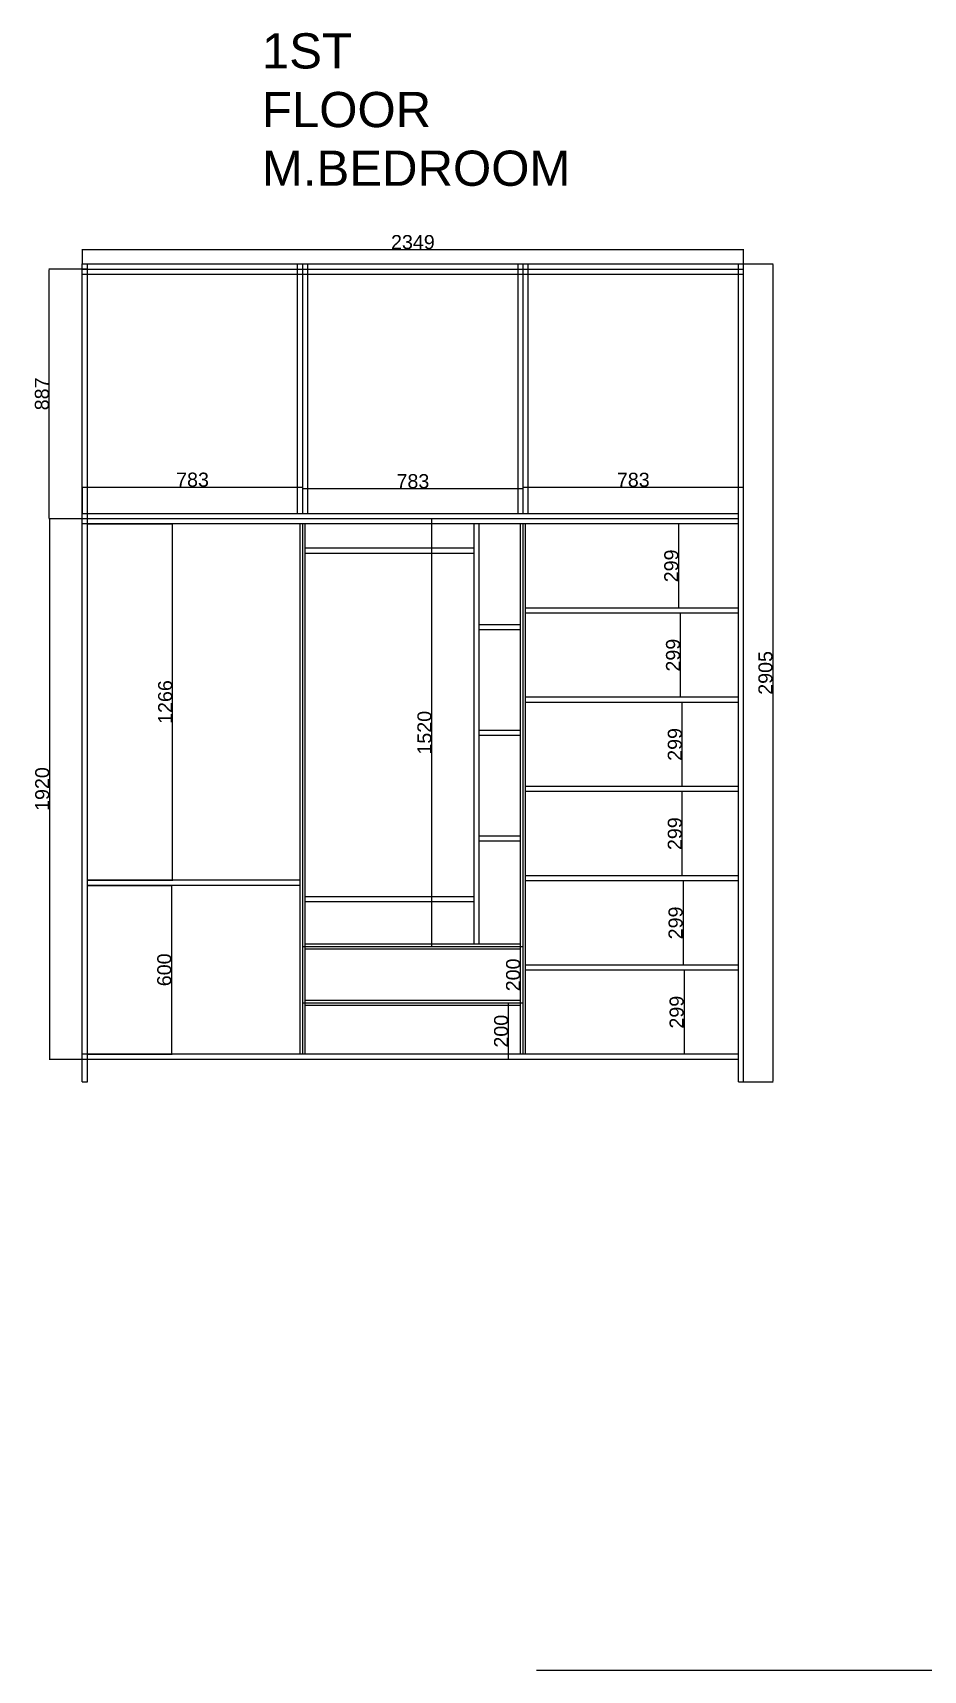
# Model space of a CAD drawing. Header units: millimetres. Extents: x 1394 to 14338, y -1257 to 4567.
# Drawn here: x 4702 to 7866, y -1257 to 4559 of the extents above; entities that cross this region are included whole.
import ezdxf

# ---------------------------------------------------------------- set-up
doc = ezdxf.new("R2010")
doc.units = ezdxf.units.MM
doc.styles.add('Annotative', font='arial.ttf')
doc.styles.get("Standard").update_dxf_attribs({"font": 'arial.ttf'})
doc.dimstyles.new('ISO-25', dxfattribs={"dimtxt": 50, "dimasz": 2.5, "dimexe": 1.25, "dimexo": 0.625, "dimtad": 1, "dimtxsty": 'Standard', "dimcen": 2.5, "dimadec": 0, "dimazin": 0, "dimtfac": 1, "dimtmove": 0, "dimatfit": 3, "dimfxl": 1, "dimarcsym": 0})

# ---------------------------------------------------------------- blocks, each defined once
blk = doc.blocks.new('*D123')
at = {"color": 0, "lineweight": -2, "transparency": 16777216}
for p, q in [((4877.9, 2851.6), (4877.9, 2946.6)), ((4880.4, 2945.4), (5658.4, 2945.4)), ((5660.9, 2851.6), (5660.9, 2946.6))]:
    blk.add_line(p, q, dxfattribs=at)
at = {"color": 0, "transparency": 16777216}
for points in [[(4880.4, 2945.8), (4880.4, 2945), (4877.9, 2945.4)], [(5658.4, 2945.8), (5658.4, 2945), (5660.9, 2945.4)]]:
    blk.add_solid(points, dxfattribs=at)
at = {"layer": 'Defpoints', "color": 0, "transparency": 16777216}
for p in [(5660.9, 2945.4), (4877.9, 2851), (5660.9, 2851)]:
    blk.add_point(p, dxfattribs=at)
at = {"color": 0, "transparency": 16777216, "insert": (5269.4, 2971.5), "char_height": 50, "attachment_point": 5}
blk.add_mtext('783', dxfattribs=at)
blk = doc.blocks.new('*D124')
at = {"color": 0, "lineweight": -2, "transparency": 16777216}
for p, q in [((5660.9, 2851.6), (5660.9, 2941.2)), ((5663.4, 2939.9), (6441.4, 2939.9)), ((6443.9, 2851.6), (6443.9, 2941.2))]:
    blk.add_line(p, q, dxfattribs=at)
at = {"color": 0, "transparency": 16777216}
for points in [[(5663.4, 2940.3), (5663.4, 2939.5), (5660.9, 2939.9)], [(6441.4, 2940.3), (6441.4, 2939.5), (6443.9, 2939.9)]]:
    blk.add_solid(points, dxfattribs=at)
at = {"layer": 'Defpoints', "color": 0, "transparency": 16777216}
for p in [(6443.9, 2939.9), (5660.9, 2851), (6443.9, 2851)]:
    blk.add_point(p, dxfattribs=at)
at = {"color": 0, "transparency": 16777216, "insert": (6052.4, 2966.1), "char_height": 50, "attachment_point": 5}
blk.add_mtext('783', dxfattribs=at)
blk = doc.blocks.new('*D139')
at = {"color": 0, "lineweight": -2, "transparency": 16777216}
for p, q in [((6443.9, 2851.6), (6443.9, 2946.2)), ((6446.4, 2944.9), (7224.4, 2944.9)), ((7226.9, 2851.6), (7226.9, 2946.2))]:
    blk.add_line(p, q, dxfattribs=at)
at = {"color": 0, "transparency": 16777216}
for points in [[(6446.4, 2945.3), (6446.4, 2944.5), (6443.9, 2944.9)], [(7224.4, 2945.3), (7224.4, 2944.5), (7226.9, 2944.9)]]:
    blk.add_solid(points, dxfattribs=at)
at = {"layer": 'Defpoints', "color": 0, "transparency": 16777216}
for p in [(7226.9, 2944.9), (6443.9, 2851), (7226.9, 2851)]:
    blk.add_point(p, dxfattribs=at)
at = {"color": 0, "transparency": 16777216, "insert": (6835.4, 2971.1), "char_height": 50, "attachment_point": 5}
blk.add_mtext('783', dxfattribs=at)
blk = doc.blocks.new('*D140')
at = {"color": 0, "lineweight": -2, "transparency": 16777216}
for p, q in [((7208.2, 1230), (7014.6, 1230)), ((7015.8, 1227.5), (7015.8, 933.5)), ((7208.2, 931), (7014.6, 931))]:
    blk.add_line(p, q, dxfattribs=at)
at = {"color": 0, "transparency": 16777216}
for points in [[(7015.4, 1227.5), (7016.2, 1227.5), (7015.8, 1230)], [(7015.4, 933.5), (7016.2, 933.5), (7015.8, 931)]]:
    blk.add_solid(points, dxfattribs=at)
at = {"layer": 'Defpoints', "color": 0, "transparency": 16777216}
for p in [(7208.9, 1230), (7015.8, 931), (7208.9, 931)]:
    blk.add_point(p, dxfattribs=at)
at = {"color": 0, "transparency": 16777216, "insert": (6989.7, 1080.5), "char_height": 50, "attachment_point": 5, "rotation": 90}
blk.add_mtext('299', dxfattribs=at)
blk = doc.blocks.new('*D141')
at = {"color": 0, "lineweight": -2, "transparency": 16777216}
for p, q in [((7208.2, 1547), (7010.8, 1547)), ((7012.1, 1544.5), (7012.1, 1250.5)), ((7208.2, 1248), (7010.8, 1248))]:
    blk.add_line(p, q, dxfattribs=at)
at = {"color": 0, "transparency": 16777216}
for points in [[(7011.6, 1544.5), (7012.5, 1544.5), (7012.1, 1547)], [(7011.6, 1250.5), (7012.5, 1250.5), (7012.1, 1248)]]:
    blk.add_solid(points, dxfattribs=at)
at = {"layer": 'Defpoints', "color": 0, "transparency": 16777216}
for p in [(7208.9, 1547), (7012.1, 1248), (7208.9, 1248)]:
    blk.add_point(p, dxfattribs=at)
at = {"color": 0, "transparency": 16777216, "insert": (6985.9, 1397.5), "char_height": 50, "attachment_point": 5, "rotation": 90}
blk.add_mtext('299', dxfattribs=at)
blk = doc.blocks.new('*D142')
at = {"color": 0, "lineweight": -2, "transparency": 16777216}
for p, q in [((7208.2, 1864), (7008.2, 1864)), ((7009.5, 1567.5), (7009.5, 1861.5)), ((7208.2, 1565), (7008.2, 1565))]:
    blk.add_line(p, q, dxfattribs=at)
at = {"color": 0, "transparency": 16777216}
for points in [[(7009.1, 1861.5), (7009.9, 1861.5), (7009.5, 1864)], [(7009.1, 1567.5), (7009.9, 1567.5), (7009.5, 1565)]]:
    blk.add_solid(points, dxfattribs=at)
at = {"layer": 'Defpoints', "color": 0, "transparency": 16777216}
for p in [(7009.5, 1864), (7208.9, 1864), (7208.9, 1565)]:
    blk.add_point(p, dxfattribs=at)
at = {"color": 0, "transparency": 16777216, "insert": (6983.3, 1714.5), "char_height": 50, "attachment_point": 5, "rotation": 90}
blk.add_mtext('299', dxfattribs=at)
blk = doc.blocks.new('*D143')
at = {"color": 0, "lineweight": -2, "transparency": 16777216}
for p, q in [((7208.2, 2181), (7008.2, 2181)), ((7009.5, 1884.5), (7009.5, 2178.5)), ((7208.2, 1882), (7008.2, 1882))]:
    blk.add_line(p, q, dxfattribs=at)
at = {"color": 0, "transparency": 16777216}
for points in [[(7009.1, 2178.5), (7009.9, 2178.5), (7009.5, 2181)], [(7009.1, 1884.5), (7009.9, 1884.5), (7009.5, 1882)]]:
    blk.add_solid(points, dxfattribs=at)
at = {"layer": 'Defpoints', "color": 0, "transparency": 16777216}
for p in [(7009.5, 2181), (7208.9, 2181), (7208.9, 1882)]:
    blk.add_point(p, dxfattribs=at)
at = {"color": 0, "transparency": 16777216, "insert": (6983.3, 2031.5), "char_height": 50, "attachment_point": 5, "rotation": 90}
blk.add_mtext('299', dxfattribs=at)
blk = doc.blocks.new('*D144')
at = {"color": 0, "lineweight": -2, "transparency": 16777216}
for p, q in [((7208.2, 2498), (7001.9, 2498)), ((7003.2, 2201.5), (7003.2, 2495.5)), ((7208.2, 2199), (7001.9, 2199))]:
    blk.add_line(p, q, dxfattribs=at)
at = {"color": 0, "transparency": 16777216}
for points in [[(7002.7, 2495.5), (7003.6, 2495.5), (7003.2, 2498)], [(7002.7, 2201.5), (7003.6, 2201.5), (7003.2, 2199)]]:
    blk.add_solid(points, dxfattribs=at)
at = {"layer": 'Defpoints', "color": 0, "transparency": 16777216}
for p in [(7003.2, 2498), (7208.9, 2498), (7208.9, 2199)]:
    blk.add_point(p, dxfattribs=at)
at = {"color": 0, "transparency": 16777216, "insert": (6977, 2348.5), "char_height": 50, "attachment_point": 5, "rotation": 90}
blk.add_mtext('299', dxfattribs=at)
blk = doc.blocks.new('*D145')
at = {"color": 0, "lineweight": -2, "transparency": 16777216}
for p, q in [((7208.2, 2815), (6995.6, 2815)), ((6996.8, 2518.5), (6996.8, 2812.5)), ((7208.2, 2516), (6995.6, 2516))]:
    blk.add_line(p, q, dxfattribs=at)
at = {"color": 0, "transparency": 16777216}
for points in [[(6996.4, 2812.5), (6997.3, 2812.5), (6996.8, 2815)], [(6996.4, 2518.5), (6997.3, 2518.5), (6996.8, 2516)]]:
    blk.add_solid(points, dxfattribs=at)
at = {"layer": 'Defpoints', "color": 0, "transparency": 16777216}
for p in [(6996.8, 2815), (7208.9, 2815), (7208.9, 2516)]:
    blk.add_point(p, dxfattribs=at)
at = {"color": 0, "transparency": 16777216, "insert": (6970.7, 2665.5), "char_height": 50, "attachment_point": 5, "rotation": 90}
blk.add_mtext('299', dxfattribs=at)
blk = doc.blocks.new('*D146')
at = {"color": 0, "lineweight": -2, "transparency": 16777216}
for p, q in [((6443.2, 1113), (6391, 1113)), ((6392.2, 915.5), (6392.2, 1110.5)), ((6443.2, 913), (6391, 913))]:
    blk.add_line(p, q, dxfattribs=at)
at = {"color": 0, "transparency": 16777216}
for points in [[(6391.8, 1110.5), (6392.6, 1110.5), (6392.2, 1113)], [(6391.8, 915.5), (6392.6, 915.5), (6392.2, 913)]]:
    blk.add_solid(points, dxfattribs=at)
at = {"layer": 'Defpoints', "color": 0, "transparency": 16777216}
for p in [(6392.2, 1113), (6443.9, 1113), (6443.9, 913)]:
    blk.add_point(p, dxfattribs=at)
at = {"color": 0, "transparency": 16777216, "insert": (6366.1, 1013), "char_height": 50, "attachment_point": 5, "rotation": 90}
blk.add_mtext('200', dxfattribs=at)
blk = doc.blocks.new('*D147')
at = {"color": 0, "lineweight": -2, "transparency": 16777216}
for p, q in [((6434.9, 1115.5), (6434.9, 1310.5)), ((6435.5, 1313), (6436.1, 1313)), ((6435.5, 1113), (6436.1, 1113))]:
    blk.add_line(p, q, dxfattribs=at)
at = {"color": 0, "transparency": 16777216}
for points in [[(6434.4, 1310.5), (6435.3, 1310.5), (6434.9, 1313)], [(6434.4, 1115.5), (6435.3, 1115.5), (6434.9, 1113)]]:
    blk.add_solid(points, dxfattribs=at)
at = {"layer": 'Defpoints', "color": 0, "transparency": 16777216}
for p in [(6434.9, 1313), (6434.9, 1313), (6434.9, 1113)]:
    blk.add_point(p, dxfattribs=at)
at = {"color": 0, "transparency": 16777216, "insert": (6408.7, 1213), "char_height": 50, "attachment_point": 5, "rotation": 90}
blk.add_mtext('200', dxfattribs=at)
blk = doc.blocks.new('*D148')
at = {"color": 0, "lineweight": -2, "transparency": 16777216}
for p, q in [((7208.2, 2833), (6118.5, 2833)), ((6119.7, 1315.5), (6119.7, 2830.5)), ((6443.2, 1313), (6118.5, 1313))]:
    blk.add_line(p, q, dxfattribs=at)
at = {"color": 0, "transparency": 16777216}
for points in [[(6119.3, 2830.5), (6120.1, 2830.5), (6119.7, 2833)], [(6119.3, 1315.5), (6120.1, 1315.5), (6119.7, 1313)]]:
    blk.add_solid(points, dxfattribs=at)
at = {"layer": 'Defpoints', "color": 0, "transparency": 16777216}
for p in [(6119.7, 2833), (7208.9, 2833), (6443.9, 1313)]:
    blk.add_point(p, dxfattribs=at)
at = {"color": 0, "transparency": 16777216, "insert": (6093.6, 2073), "char_height": 50, "attachment_point": 5, "rotation": 90}
blk.add_mtext('1520', dxfattribs=at)
blk = doc.blocks.new('*D149')
at = {"color": 0, "lineweight": -2, "transparency": 16777216}
for p, q in [((4896.5, 2815), (5200, 2815)), ((5198.7, 1551.5), (5198.7, 2812.5)), ((4896.5, 1549), (5200, 1549))]:
    blk.add_line(p, q, dxfattribs=at)
at = {"color": 0, "transparency": 16777216}
for points in [[(5198.3, 2812.5), (5199.1, 2812.5), (5198.7, 2815)], [(5198.3, 1551.5), (5199.1, 1551.5), (5198.7, 1549)]]:
    blk.add_solid(points, dxfattribs=at)
at = {"layer": 'Defpoints', "color": 0, "transparency": 16777216}
for p in [(4895.9, 2815), (5198.7, 2815), (4895.9, 1549)]:
    blk.add_point(p, dxfattribs=at)
at = {"color": 0, "transparency": 16777216, "insert": (5172.6, 2182), "char_height": 50, "attachment_point": 5, "rotation": 90}
blk.add_mtext('1266', dxfattribs=at)
blk = doc.blocks.new('*D150')
at = {"color": 0, "lineweight": -2, "transparency": 16777216}
for p, q in [((4896.5, 1531), (5196.7, 1531)), ((5195.5, 933.5), (5195.5, 1528.5)), ((4896.5, 931), (5196.7, 931))]:
    blk.add_line(p, q, dxfattribs=at)
at = {"color": 0, "transparency": 16777216}
for points in [[(5195.1, 1528.5), (5195.9, 1528.5), (5195.5, 1531)], [(5195.1, 933.5), (5195.9, 933.5), (5195.5, 931)]]:
    blk.add_solid(points, dxfattribs=at)
at = {"layer": 'Defpoints', "color": 0, "transparency": 16777216}
for p in [(4895.9, 1531), (5195.5, 1531), (4895.9, 931)]:
    blk.add_point(p, dxfattribs=at)
at = {"color": 0, "transparency": 16777216, "insert": (5169.3, 1231), "char_height": 50, "attachment_point": 5, "rotation": 90}
blk.add_mtext('600', dxfattribs=at)
blk = doc.blocks.new('*D152')
at = {"color": 0, "lineweight": -2, "transparency": 16777216}
for p, q in [((4877.9, 3738.6), (4877.9, 3790.4)), ((4880.4, 3789.1), (7224.4, 3789.1)), ((7226.9, 3738.6), (7226.9, 3790.4))]:
    blk.add_line(p, q, dxfattribs=at)
at = {"color": 0, "transparency": 16777216}
for points in [[(4880.4, 3789.5), (4880.4, 3788.7), (4877.9, 3789.1)], [(7224.4, 3789.5), (7224.4, 3788.7), (7226.9, 3789.1)]]:
    blk.add_solid(points, dxfattribs=at)
at = {"layer": 'Defpoints', "color": 0, "transparency": 16777216}
for p in [(7226.9, 3789.1), (4877.9, 3738), (7226.9, 3738)]:
    blk.add_point(p, dxfattribs=at)
at = {"color": 0, "transparency": 16777216, "insert": (6052.4, 3815.3), "char_height": 50, "attachment_point": 5}
blk.add_mtext('2349', dxfattribs=at)
blk = doc.blocks.new('*D153')
at = {"color": 0, "lineweight": -2, "transparency": 16777216}
for p, q in [((7227.5, 3738), (7332.8, 3738)), ((7331.5, 3735.5), (7331.5, 835.5)), ((7227.5, 833), (7332.8, 833))]:
    blk.add_line(p, q, dxfattribs=at)
at = {"color": 0, "transparency": 16777216}
for points in [[(7331.1, 3735.5), (7331.9, 3735.5), (7331.5, 3738)], [(7331.1, 835.5), (7331.9, 835.5), (7331.5, 833)]]:
    blk.add_solid(points, dxfattribs=at)
at = {"layer": 'Defpoints', "color": 0, "transparency": 16777216}
for p in [(7226.9, 3738), (7226.9, 833), (7331.5, 833)]:
    blk.add_point(p, dxfattribs=at)
at = {"color": 0, "transparency": 16777216, "insert": (7305.3, 2285.5), "char_height": 50, "attachment_point": 5, "rotation": 90}
blk.add_mtext('2905', dxfattribs=at)
blk = doc.blocks.new('*D154')
at = {"color": 0, "lineweight": -2, "transparency": 16777216}
for p, q in [((4895.2, 2833), (4760.5, 2833)), ((4761.8, 2830.5), (4761.8, 915.5)), ((4895.2, 913), (4760.5, 913))]:
    blk.add_line(p, q, dxfattribs=at)
at = {"color": 0, "transparency": 16777216}
for points in [[(4761.4, 2830.5), (4762.2, 2830.5), (4761.8, 2833)], [(4761.4, 915.5), (4762.2, 915.5), (4761.8, 913)]]:
    blk.add_solid(points, dxfattribs=at)
at = {"layer": 'Defpoints', "color": 0, "transparency": 16777216}
for p in [(4895.9, 2833), (4761.8, 913), (4895.9, 913)]:
    blk.add_point(p, dxfattribs=at)
at = {"color": 0, "transparency": 16777216, "insert": (4735.6, 1873), "char_height": 50, "attachment_point": 5, "rotation": 90}
blk.add_mtext('1920', dxfattribs=at)
blk = doc.blocks.new('*D155')
at = {"color": 0, "lineweight": -2, "transparency": 16777216}
for p, q in [((4895.2, 3720), (4759.4, 3720)), ((4760.6, 2835.5), (4760.6, 3717.5)), ((4895.2, 2833), (4759.4, 2833))]:
    blk.add_line(p, q, dxfattribs=at)
at = {"color": 0, "transparency": 16777216}
for points in [[(4760.2, 3717.5), (4761, 3717.5), (4760.6, 3720)], [(4760.2, 2835.5), (4761, 2835.5), (4760.6, 2833)]]:
    blk.add_solid(points, dxfattribs=at)
at = {"layer": 'Defpoints', "color": 0, "transparency": 16777216}
for p in [(4760.6, 3720), (4895.9, 3720), (4895.9, 2833)]:
    blk.add_point(p, dxfattribs=at)
at = {"color": 0, "transparency": 16777216, "insert": (4734.5, 3276.5), "char_height": 50, "attachment_point": 5, "rotation": 90}
blk.add_mtext('887', dxfattribs=at)

msp = doc.modelspace()

# ---------------------------------------------------------------- linework, layer by layer
for p, q in [((4877.851, 3738.02), (7226.851, 3738.02)), ((4877.851, 833.02), (4877.851, 3738.02)), ((4895.851, 833.02), (4895.851, 3738.02)), ((5642.851, 2851.02), (5642.851, 3738.02)), ((5660.851, 2851.02), (5660.851, 3738.02)), ((5678.851, 2851.02), (5678.851, 3738.02)), ((6425.851, 2851.02), (6425.851, 3738.02)), ((6443.851, 2851.02), (6443.851, 3738.02)), ((6461.851, 2851.02), (6461.851, 3738.02)), ((7208.851, 833.02), (7208.851, 3738.02)), ((7226.851, 833.02), (7226.851, 3738.02)), ((4877.851, 3720.02), (7226.851, 3720.02)), ((4877.851, 3702.02), (7226.851, 3702.02)), ((7208.851, 2851.02), (4877.851, 2851.02)), ((7208.851, 2833.02), (4877.851, 2833.02)), ((7208.851, 2815.02), (4877.851, 2815.02)), ((5651.851, 931.02), (5651.851, 2815.02)), ((5660.851, 931.02), (5660.851, 2815.02)), ((5669.851, 931.02), (5669.851, 2815.02)), ((6269.851, 1322.02), (6269.851, 2815.02)), ((6287.851, 1322.02), (6287.851, 2815.02)), ((6434.851, 931.02), (6434.851, 2815.02)), ((6443.851, 931.02), (6443.851, 2815.02)), ((6452.851, 931.02), (6452.851, 2815.02)), ((6269.851, 2728.02), (5669.851, 2728.02)), ((6269.851, 2710.02), (5669.851, 2710.02)), ((7208.851, 2516.02), (6452.851, 2516.02)), ((6434.851, 2456.02), (6287.851, 2456.02)), ((7208.851, 2498.02), (6452.851, 2498.02)), ((6434.851, 2438.02), (6287.851, 2438.02)), ((7208.851, 2199.02), (6452.851, 2199.02)), ((7208.851, 2181.02), (6452.851, 2181.02)), ((6434.851, 2081.02), (6287.851, 2081.02)), ((6434.851, 2063.02), (6287.851, 2063.02)), ((7208.851, 1882.02), (6452.851, 1882.02)), ((7208.851, 1864.02), (6452.851, 1864.02)), ((6434.851, 1706.02), (6287.851, 1706.02)), ((6434.851, 1688.02), (6287.851, 1688.02)), ((5651.851, 1549.02), (4895.851, 1549.02)), ((5651.851, 1531.02), (4895.851, 1531.02)), ((7208.851, 1565.02), (6452.851, 1565.02)), ((7208.851, 1547.02), (6452.851, 1547.02)), ((6269.851, 1490.02), (5669.851, 1490.02)), ((6269.851, 1472.02), (5669.851, 1472.02)), ((6443.851, 1313.02), (5660.851, 1313.02)), ((6434.851, 1322.02), (5669.851, 1322.02)), ((6434.851, 1304.02), (5669.851, 1304.02)), ((7208.851, 1248.02), (6452.851, 1248.02)), ((7208.851, 1230.02), (6452.851, 1230.02)), ((6443.851, 1113.02), (5660.851, 1113.02)), ((6434.851, 1122.02), (5669.851, 1122.02)), ((6434.851, 1104.02), (5669.851, 1104.02)), ((7208.851, 931.02), (4877.851, 931.02)), ((7208.851, 913.02), (4877.851, 913.02)), ((4877.851, 833.02), (4895.851, 833.02)), ((7208.851, 833.02), (7226.851, 833.02)), ((6491.308, -1256.626), (8841.308, -1256.626))]:
    msp.add_line(p, q)

# ---------------------------------------------------------------- texts
at = {"insert": (5515.825, 4557.257), "char_height": 125, "attachment_point": 1, "style": 'Annotative'}
msp.add_mtext_dynamic_manual_height_columns('1ST FLOOR M.BEDROOM', width=113.86794, gutter_width=12.5, heights=[0], dxfattribs=at)

# ---------------------------------------------------------------- dimensions: what is measured, and where the dimension line sits
for base, p1, p2, picture, middle in [((7226.851, 3789.116), (4877.851, 3738.02), (7226.851, 3738.02), '*D152', (6052.351, 3815.287)), ((5660.851, 2945.375), (4877.851, 2851.02), (5660.851, 2851.02), '*D123', (5269.351, 2971.546)), ((6443.851, 2939.901), (5660.851, 2851.02), (6443.851, 2851.02), '*D124', (6052.351, 2966.072)), ((7226.851, 2944.919), (6443.851, 2851.02), (7226.851, 2851.02), '*D139', (6835.351, 2971.09))]:
    dim = msp.add_linear_dim(base=base, p1=p1, p2=p2, dimstyle='ISO-25')
    dim.commit()
    dim.dimension.update_dxf_attribs({"geometry": picture, "text_midpoint": middle})
for base, p1, p2, picture, middle in [((7331.502, 833.02), (7226.851, 3738.02), (7226.851, 833.02), '*D153', (7305.348, 2285.52)), ((4760.627, 3720.02), (4895.851, 2833.02), (4895.851, 3720.02), '*D155', (4734.473, 3276.52)), ((4761.798, 913.02), (4895.851, 2833.02), (4895.851, 913.02), '*D154', (4735.645, 1873.02)), ((5198.712, 2815.02), (4895.851, 1549.02), (4895.851, 2815.02), '*D149', (5172.559, 2182.02)), ((6119.716, 2833.02), (6443.851, 1313.02), (7208.851, 2833.02), '*D148', (6093.563, 2073.02)), ((6996.838, 2815.02), (7208.851, 2516.02), (7208.851, 2815.02), '*D145', (6970.684, 2665.52)), ((7003.161, 2498.02), (7208.851, 2199.02), (7208.851, 2498.02), '*D144', (6977.007, 2348.52)), ((7009.484, 2181.02), (7208.851, 1882.02), (7208.851, 2181.02), '*D143', (6983.33, 2031.52)), ((7009.484, 1864.02), (7208.851, 1565.02), (7208.851, 1864.02), '*D142', (6983.33, 1714.52)), ((5195.497, 1531.02), (4895.851, 931.02), (4895.851, 1531.02), '*D150', (5169.344, 1231.02)), ((7012.057, 1248.02), (7208.851, 1547.02), (7208.851, 1248.02), '*D141', (6985.903, 1397.52)), ((6434.851, 1313.02), (6434.851, 1113.02), (6434.851, 1313.02), '*D147', (6408.698, 1213.02)), ((7015.807, 931.02), (7208.851, 1230.02), (7208.851, 931.02), '*D140', (6989.653, 1080.52)), ((6392.22, 1113.02), (6443.851, 913.02), (6443.851, 1113.02), '*D146', (6366.066, 1013.02))]:
    dim = msp.add_linear_dim(base=base, p1=p1, p2=p2, angle=90, dimstyle='ISO-25')
    dim.commit()
    dim.dimension.update_dxf_attribs({"geometry": picture, "text_midpoint": middle})

doc.saveas('drawing.dxf')
